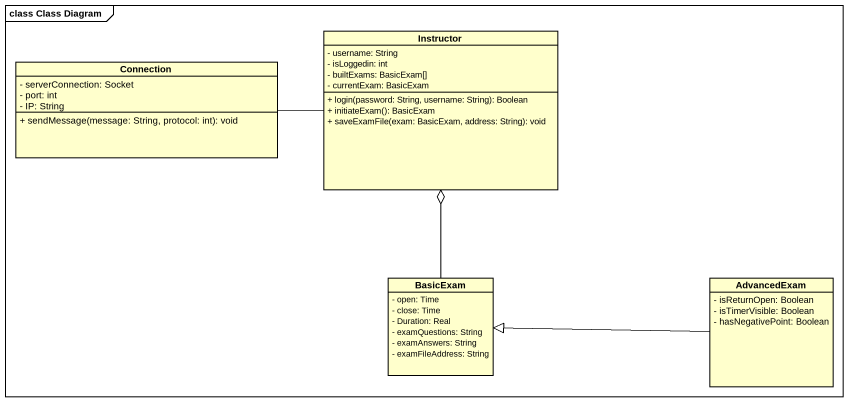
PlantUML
@startuml
mainframe class Class Diagram
hide circle
hide empty members
skinparam classAttributeIconSize 0
class Instructor {
  - username: String
  - isLoggedin: int
  - builtExams: BasicExam[]
  - currentExam: BasicExam
  + login(password: String, username: String): Boolean
  + initiateExam(): BasicExam
  + saveExamFile(exam: BasicExam, address: String): void
}
class Connection {
  - serverConnection: Socket
  - port: int
  - IP: String
  + sendMessage(message: String, protocol: int): void
}
class BasicExam {
  - open: Time
  - close: Time
  - Duration: Real
  - examQuestions: String
  - examAnswers: String
  - examFileAddress: String
}
class AdvancedExam {
  - isReturnOpen: Boolean
  - isTimerVisible: Boolean
  - hasNegativePoint: Boolean
}
Connection -right- Instructor
BasicExam -up-o Instructor
AdvancedExam -left-|> BasicExam
@enduml
